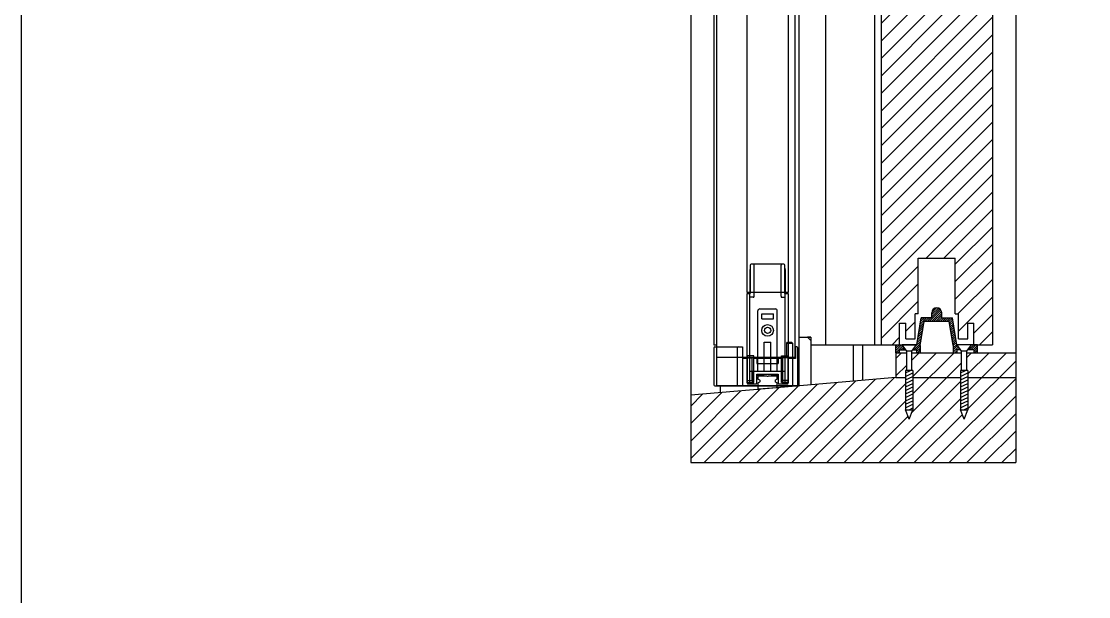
# Model space of a CAD drawing. Header units: inches. Extents: x 1985 to 11287, y 379 to 3234.
# Drawn here: x 7876.57 to 7898.13, y 1869.82 to 1881.45 of the extents above; entities that cross this region are included whole.
import ezdxf

# ---------------------------------------------------------------- set-up
doc = ezdxf.new("R2010")
doc.units = ezdxf.units.IN
doc.header["$MEASUREMENT"] = 0
for name, color, linetype in [('alum. sill 99', 1, 'CONTINUOUS'), ('hardware 99', 94, 'CONTINUOUS'), ('screen 99', 4, 'CONTINUOUS'), ('separation 99', 3, 'CONTINUOUS'), ('wood detail 99', 7, 'CONTINUOUS')]:
    doc.layers.add(name, color=color, linetype=linetype)

msp = doc.modelspace()

# ---------------------------------------------------------------- hatches: boundary and pattern name
at = {"layer": 'alum. sill 99'}
h = msp.add_hatch(dxfattribs=at)
h.set_pattern_fill('ANSI31', color=256, scale=2, style=0)
h.paths.add_polyline_path([(7896.1878, 1881.316919), (7896.1878, 1881.591117), (7894.5628, 1881.591117), (7894.5628, 1882.158081), (7894.5003, 1882.158081), (7893.9378, 1881.91701), (7893.9378, 1881.91256), (7893.9378, 1880.634661), (7893.9378, 1874.913081), (7894.3128, 1874.913081), (7894.3128, 1875.350581), (7894.4378, 1875.350581), (7894.4378, 1875.038081), (7894.6253, 1875.038081), (7894.6253, 1875.538081), (7894.6878, 1875.538081), (7894.6878, 1876.663081), (7895.4378, 1876.663081), (7895.4378, 1875.538081), (7895.5003, 1875.538081), (7895.5003, 1875.038081), (7895.6878, 1875.038081), (7895.6878, 1875.350581), (7895.8128, 1875.350581), (7895.8128, 1874.913081), (7895.8878, 1874.913081), (7896.1878, 1874.913081)])
h.paths.add_polyline_path([(7895.9143, 1881.973881, -0.350781059), (7895.7893, 1882.117009), (7895.7893, 1882.130131), (7895.5628, 1882.130131), (7895.5628, 1881.591117), (7896.1018, 1881.591117), (7896.1018, 1881.817631), (7896.0393, 1881.817631), (7896.0393, 1881.830753, 0.350781059)], flags=17)
h = msp.add_hatch(dxfattribs=at)
h.set_pattern_fill('ANSI31', color=256, scale=2, style=0)
h.paths.add_polyline_path([(7896.65655, 1874.253081), (7895.6928, 1874.253081), (7895.6928, 1873.603081), (7895.6178, 1873.413081), (7895.5428, 1873.603081), (7895.5428, 1874.253081), (7894.5828, 1874.253081), (7894.5828, 1873.603081), (7894.5078, 1873.413081), (7894.4328, 1873.603081), (7894.4328, 1874.253081), (7894.2378, 1874.253081), (7891.594293, 1874.023548), (7890.094549, 1873.893327), (7890.094549, 1872.533081), (7896.65655, 1872.533081)])
h.paths.add_polyline_path([(7894.4553, 1874.753081), (7894.2378, 1874.753081), (7894.2378, 1874.253081), (7894.4328, 1874.253081), (7894.4328, 1874.395581), (7894.4553, 1874.395581)])
h.paths.add_polyline_path([(7895.5653, 1874.753081), (7894.5603, 1874.753081), (7894.5603, 1874.395581), (7894.5828, 1874.395581), (7894.5828, 1874.253081), (7895.5428, 1874.253081), (7895.5428, 1874.395581), (7895.5653, 1874.395581)])
h.paths.add_polyline_path([(7896.65655, 1874.753081), (7895.8878, 1874.753081), (7895.6703, 1874.753081), (7895.6703, 1874.395581), (7895.6928, 1874.395581), (7895.6928, 1874.253081), (7896.65655, 1874.253081)])
at = {"layer": 'hardware 99'}
h = msp.add_hatch(dxfattribs=at)
h.set_pattern_fill('ANSI31', color=256, scale=0.25, style=0)
h.set_pattern_definition([(45, (8238.96797, -16.651113), (-0.0220970869, 0.0220970869), [])])
h.paths.add_polyline_path([(7894.363389, 1874.913081), (7894.2378, 1874.913081), (7894.2378, 1874.753081), (7894.3098, 1874.753081), (7894.3098, 1874.813081), (7894.436918, 1874.813081)])
h.paths.add_polyline_path([(7894.728855, 1874.901454), (7894.808976, 1875.391081), (7895.316625, 1875.391081), (7895.396745, 1874.901454), (7895.396745, 1874.753081), (7895.468745, 1874.753081), (7895.468745, 1874.813081), (7895.546918, 1874.813081), (7895.473389, 1874.913081), (7895.4678, 1874.913081), (7895.3778, 1875.463081), (7895.1628, 1875.463081), (7895.1628, 1875.563081, 1), (7894.9628, 1875.563081), (7894.9628, 1875.463081), (7894.7478, 1875.463081), (7894.6578, 1874.913081), (7894.652212, 1874.913081), (7894.578683, 1874.813081), (7894.656855, 1874.813081), (7894.656855, 1874.753081), (7894.728855, 1874.753081)])
h.paths.add_polyline_path([(7895.8878, 1874.913081), (7895.762212, 1874.913081), (7895.688683, 1874.813081), (7895.8158, 1874.813081), (7895.8158, 1874.753081), (7895.8878, 1874.753081)])

# ---------------------------------------------------------------- linework, layer by layer
for p, q in [((7894.6578, 1874.913081), (7894.7478, 1875.463081)), ((7894.9628, 1875.463081), (7894.7478, 1875.463081)), ((7894.9628, 1875.463081), (7894.9628, 1875.563081)), ((7895.1628, 1875.463081), (7895.1628, 1875.563081)), ((7895.1628, 1875.463081), (7895.3778, 1875.463081)), ((7895.4678, 1874.913081), (7895.3778, 1875.463081)), ((7894.728855, 1874.901454), (7894.808976, 1875.391081)), ((7894.808976, 1875.391081), (7895.316625, 1875.391081)), ((7895.396745, 1874.901454), (7895.316625, 1875.391081)), ((7894.2378, 1874.753081), (7894.2378, 1874.913081)), ((7894.2378, 1874.913081), (7894.6578, 1874.913081)), ((7894.3098, 1874.753081), (7894.3098, 1874.813081)), ((7894.3098, 1874.813081), (7894.436918, 1874.813081)), ((7894.4553, 1874.788081), (7894.363389, 1874.913081)), ((7894.652212, 1874.913081), (7894.363389, 1874.913081)), ((7894.5603, 1874.788081), (7894.652212, 1874.913081)), ((7894.578683, 1874.813081), (7894.656855, 1874.813081)), ((7894.656855, 1874.813081), (7894.656855, 1874.753081)), ((7894.728855, 1874.901454), (7894.728855, 1874.753081)), ((7895.396745, 1874.901454), (7895.396745, 1874.753081)), ((7895.8878, 1874.913081), (7895.4678, 1874.913081)), ((7895.546918, 1874.813081), (7895.468745, 1874.813081)), ((7895.468745, 1874.813081), (7895.468745, 1874.753081)), ((7895.5653, 1874.788081), (7895.473389, 1874.913081)), ((7895.762212, 1874.913081), (7895.473389, 1874.913081)), ((7895.6703, 1874.788081), (7895.762212, 1874.913081)), ((7895.8158, 1874.813081), (7895.688683, 1874.813081)), ((7895.8158, 1874.753081), (7895.8158, 1874.813081)), ((7895.8878, 1874.753081), (7895.8878, 1874.913081)), ((7894.2378, 1874.753081), (7894.3098, 1874.753081)), ((7894.4553, 1874.395581), (7894.4553, 1874.788081)), ((7894.5603, 1874.788081), (7894.4553, 1874.788081)), ((7894.5603, 1874.395581), (7894.5603, 1874.788081)), ((7894.656855, 1874.753081), (7894.728855, 1874.753081)), ((7895.396745, 1874.753081), (7895.468745, 1874.753081)), ((7895.5653, 1874.395581), (7895.5653, 1874.788081)), ((7895.6703, 1874.788081), (7895.5653, 1874.788081)), ((7895.6703, 1874.395581), (7895.6703, 1874.788081)), ((7895.8158, 1874.753081), (7895.8878, 1874.753081)), ((7894.5828, 1874.395581), (7894.4328, 1874.395581)), ((7894.4328, 1874.395581), (7894.4328, 1873.603081)), ((7894.4328, 1874.345158), (7894.534532, 1874.395581)), ((7894.5828, 1874.395581), (7894.5828, 1873.603081)), ((7895.6928, 1874.395581), (7895.5428, 1874.395581)), ((7895.5428, 1874.395581), (7895.5428, 1873.603081)), ((7895.5428, 1874.345158), (7895.644532, 1874.395581)), ((7895.6928, 1874.395581), (7895.6928, 1873.603081)), ((7894.4328, 1874.274742), (7894.5828, 1874.345158)), ((7894.4328, 1874.204325), (7894.5828, 1874.274742)), ((7894.4328, 1874.133909), (7894.5828, 1874.204325)), ((7895.5428, 1874.274742), (7895.6928, 1874.345158)), ((7895.5428, 1874.204325), (7895.6928, 1874.274742)), ((7895.5428, 1874.133909), (7895.6928, 1874.204325)), ((7894.4328, 1874.063493), (7894.5828, 1874.133909)), ((7894.4328, 1873.993076), (7894.5828, 1874.063493)), ((7894.4328, 1873.92266), (7894.5828, 1873.993076)), ((7895.5428, 1874.063493), (7895.6928, 1874.133909)), ((7895.5428, 1873.993076), (7895.6928, 1874.063493)), ((7895.5428, 1873.92266), (7895.6928, 1873.993076)), ((7894.4328, 1873.852244), (7894.5828, 1873.92266)), ((7894.4328, 1873.781827), (7894.5828, 1873.852244)), ((7894.4328, 1873.711411), (7894.5828, 1873.781827)), ((7895.5428, 1873.852244), (7895.6928, 1873.92266)), ((7895.5428, 1873.781827), (7895.6928, 1873.852244)), ((7895.5428, 1873.711411), (7895.6928, 1873.781827)), ((7894.4328, 1873.640995), (7894.5828, 1873.711411)), ((7894.5078, 1873.413081), (7894.4328, 1873.603081)), ((7894.4328, 1873.603081), (7894.5828, 1873.603081)), ((7894.502036, 1873.603081), (7894.5828, 1873.640995)), ((7894.5078, 1873.413081), (7894.5828, 1873.603081)), ((7895.5428, 1873.640995), (7895.6928, 1873.711411)), ((7895.6178, 1873.413081), (7895.5428, 1873.603081)), ((7895.5428, 1873.603081), (7895.6928, 1873.603081)), ((7895.612036, 1873.603081), (7895.6928, 1873.640995)), ((7895.6178, 1873.413081), (7895.6928, 1873.603081))]:
    msp.add_line(p, q, dxfattribs=at)
msp.add_arc((7895.0628, 1875.563081), 0.1, 0, 180, dxfattribs=at)
at = {"layer": 'screen 99'}
for p, q in [((7891.295081, 1876.524711), (7891.295081, 1875.953846)), ((7891.976182, 1876.544396), (7891.314766, 1876.544396)), ((7891.373821, 1875.894791), (7891.373821, 1876.524711)), ((7891.917127, 1875.894791), (7891.917127, 1876.524711)), ((7891.995867, 1875.953846), (7891.995867, 1876.524711)), ((7891.295081, 1876.465656), (7891.287207, 1876.426286)), ((7891.287207, 1876.426286), (7891.287207, 1875.953846)), ((7891.995867, 1876.465656), (7892.003741, 1876.426286)), ((7892.003741, 1876.426286), (7892.003741, 1875.953846)), ((7891.232089, 1875.953846), (7891.295081, 1875.953846)), ((7891.232089, 1874.142826), (7891.232089, 1875.953846)), ((7891.287207, 1874.123529), (7891.287207, 1875.953846)), ((7891.354136, 1875.875106), (7891.287207, 1875.875106)), ((7891.936812, 1875.875106), (7892.003741, 1875.875106)), ((7891.995867, 1875.953846), (7892.058859, 1875.953846)), ((7892.003741, 1874.123529), (7892.003741, 1875.953846)), ((7892.058859, 1875.953846), (7892.058859, 1874.142826)), ((7891.448624, 1874.379046), (7891.448624, 1875.599516)), ((7891.487994, 1875.638886), (7891.802954, 1875.638886)), ((7891.527364, 1875.540461), (7891.763584, 1875.540461)), ((7891.527364, 1875.442036), (7891.527364, 1875.540461)), ((7891.527364, 1875.442036), (7891.763584, 1875.442036)), ((7891.763584, 1875.442036), (7891.763584, 1875.540461)), ((7891.842324, 1874.379046), (7891.842324, 1875.599516)), ((7890.562799, 1874.851486), (7890.562799, 1874.103456)), ((7890.582484, 1874.871171), (7891.141538, 1874.871171)), ((7891.031302, 1874.851486), (7891.031302, 1874.103456)), ((7891.141538, 1874.871171), (7891.141538, 1874.083771)), ((7891.578545, 1874.969596), (7891.712403, 1874.969596)), ((7891.578545, 1874.379046), (7891.578545, 1874.969596)), ((7891.712403, 1874.379046), (7891.712403, 1874.969596)), ((7892.0313, 1874.949911), (7892.050985, 1874.969596)), ((7892.0313, 1874.690069), (7892.0313, 1874.949911)), ((7892.0313, 1874.949911), (7892.14941, 1874.949911)), ((7892.050985, 1874.969596), (7892.129725, 1874.969596)), ((7892.129725, 1874.969596), (7892.14941, 1874.949911)), ((7892.14941, 1874.949911), (7892.14941, 1874.083771)), ((7892.208465, 1874.871171), (7892.208465, 1874.634951)), ((7892.236024, 1874.871171), (7892.208465, 1874.871171)), ((7892.255709, 1874.103456), (7892.255709, 1874.851486)), ((7891.236026, 1874.634951), (7891.141538, 1874.634951)), ((7891.236026, 1874.650699), (7891.334451, 1874.650699)), ((7891.334451, 1874.650699), (7891.365947, 1874.680226)), ((7891.334451, 1874.19007), (7891.334451, 1874.650699)), ((7891.925001, 1874.634951), (7891.365947, 1874.634951)), ((7891.428939, 1874.634951), (7891.428939, 1874.536526)), ((7891.862009, 1874.634951), (7891.862009, 1874.536526)), ((7891.956497, 1874.650699), (7891.925001, 1874.680226)), ((7891.956497, 1874.19007), (7891.956497, 1874.650699)), ((7892.054922, 1874.650699), (7891.956497, 1874.650699)), ((7892.208465, 1874.634951), (7892.054922, 1874.634951)), ((7891.287207, 1874.379046), (7892.003741, 1874.379046)), ((7891.338388, 1874.123141), (7891.338388, 1874.379046)), ((7891.428939, 1874.536526), (7891.862009, 1874.536526)), ((7891.95256, 1874.123141), (7891.95256, 1874.379046)), ((7891.236026, 1874.19007), (7891.334451, 1874.19007)), ((7891.334451, 1874.19007), (7891.365947, 1874.160542)), ((7891.346262, 1874.359361), (7891.346262, 1874.123141)), ((7891.428939, 1874.319991), (7891.862009, 1874.319991)), ((7891.428939, 1874.142826), (7891.428939, 1874.319991)), ((7891.428939, 1874.300306), (7891.566734, 1874.300306)), ((7891.566734, 1874.300306), (7891.566734, 1874.319991)), ((7891.724214, 1874.319991), (7891.724214, 1874.300306)), ((7891.724214, 1874.300306), (7891.862009, 1874.300306)), ((7891.862009, 1874.319991), (7891.862009, 1874.142826)), ((7891.956497, 1874.19007), (7891.925001, 1874.160542)), ((7891.944686, 1874.123141), (7891.944686, 1874.359361)), ((7892.054922, 1874.19007), (7891.956497, 1874.19007)), ((7890.582484, 1874.083771), (7892.236024, 1874.083771)), ((7891.251774, 1874.123141), (7891.338388, 1874.123141)), ((7891.338388, 1874.123141), (7891.251774, 1874.123141)), ((7891.346262, 1874.123141), (7891.409254, 1874.123141)), ((7891.881694, 1874.123141), (7891.944686, 1874.123141)), ((7891.95256, 1874.123141), (7892.039174, 1874.123141)), ((7892.039174, 1874.123141), (7891.95256, 1874.123141))]:
    msp.add_line(p, q, dxfattribs=at)
for points in [[(7890.621854, 1892.983721), (7892.275394, 1892.983721), (7892.275394, 1874.083771), (7890.621854, 1874.083771)], [(7890.621854, 1892.412856), (7892.196654, 1892.412856), (7892.196654, 1874.654636), (7890.621854, 1874.654636)], [(7891.232089, 1891.389236), (7892.058859, 1891.389236), (7892.058859, 1875.973531), (7891.232089, 1875.973531)], [(7891.365947, 1874.690069), (7891.236026, 1874.690069), (7891.236026, 1874.1507), (7891.365947, 1874.1507)], [(7891.925001, 1874.690069), (7892.054922, 1874.690069), (7892.054922, 1874.1507), (7891.925001, 1874.1507)]]:
    msp.add_lwpolyline(points, close=True, dxfattribs=at)
msp.add_lwpolyline([(7891.448624, 1874.137959), (7891.448624, 1874.020779, 0.778866596), (7891.463427, 1874.01704, -0.252367369), (7891.469671, 1874.021146), (7891.820374, 1874.051828, -0.283138371), (7891.827755, 1874.04813, 0.755165754), (7891.842324, 1874.052275), (7891.842324, 1874.137959, 0.284079044), (7891.837971, 1874.145002), (7891.807306, 1874.160334, -0.284079044), (7891.802954, 1874.167377), (7891.802954, 1874.197014, -0.284079044), (7891.807306, 1874.204057), (7891.837971, 1874.219389, 0.284079044), (7891.842324, 1874.226432), (7891.842324, 1874.26881, 0.414213562), (7891.830513, 1874.280621), (7891.663331, 1874.280621, 0.131652498), (7891.659394, 1874.279566), (7891.649411, 1874.273802, -0.267949192), (7891.641537, 1874.273802), (7891.631553, 1874.279566, 0.131652498), (7891.627616, 1874.280621), (7891.460435, 1874.280621, 0.414213562), (7891.448624, 1874.26881), (7891.448624, 1874.226432, 0.284079044), (7891.452976, 1874.219389), (7891.483641, 1874.204057, -0.284079044), (7891.487994, 1874.197014), (7891.487994, 1874.167377, -0.284079044), (7891.483641, 1874.160334), (7891.452976, 1874.145002, 0.284079044)], format="xyb", close=True, dxfattribs=at)
for radius in [0.11811, 0.062992]:
    msp.add_circle((7891.645474, 1875.205816), radius, dxfattribs=at)
for centre, radius, start, end in [((7891.314766, 1876.524711), 0.019685, 90, 180), ((7891.354136, 1876.524711), 0.019685, 0, 90), ((7891.936812, 1876.524711), 0.019685, 90, 180), ((7891.976182, 1876.524711), 0.019685, 0, 90), ((7891.354136, 1875.894791), 0.019685, 270, 0), ((7891.936812, 1875.894791), 0.019685, 180, 270), ((7891.487994, 1875.599516), 0.03937, 90, 180), ((7891.802954, 1875.599516), 0.03937, 0, 90), ((7890.582484, 1874.851486), 0.019685, 90, 180), ((7891.050987, 1874.851486), 0.019685, 90, 180), ((7892.236024, 1874.851486), 0.019685, 0, 90), ((7891.365947, 1874.359361), 0.019685, 90, 180), ((7891.925001, 1874.359361), 0.019685, 0, 90), ((7890.582484, 1874.103456), 0.019685, 180, 270), ((7891.050987, 1874.103456), 0.019685, 180, 270), ((7891.251774, 1874.142826), 0.019685, 180, 270), ((7891.409254, 1874.142826), 0.019685, 270, 0), ((7891.881694, 1874.142826), 0.019685, 180, 270), ((7892.039174, 1874.142826), 0.019685, 270, 0), ((7892.039174, 1874.142826), 0.019685, 270, 0), ((7892.236024, 1874.103456), 0.019685, 270, 0)]:
    msp.add_arc(centre, radius, start, end, dxfattribs=at)
at = {"layer": 'separation 99', "color": 3}
msp.add_lwpolyline([(7876.573778, 1943.239155), (8777.601674, 1943.510023), (8777.601674, 1721.669132), (7876.573778, 1721.398264)], close=True, dxfattribs=at)
at = {"layer": 'wood detail 99'}
for p, q in [((7890.094549, 1896.533461), (7890.094549, 1872.533081)), ((7893.8128, 1874.913081), (7893.8128, 1893.780461)), ((7896.65655, 1884.609554), (7896.65655, 1874.913081)), ((7890.562799, 1882.153631), (7890.562799, 1880.634661)), ((7892.812799, 1882.153631), (7892.812799, 1880.634661)), ((7893.9378, 1882.153631), (7893.9378, 1880.634661)), ((7896.1878, 1882.153631), (7896.1878, 1880.634661)), ((7890.562799, 1881.316919), (7890.562799, 1874.913081)), ((7892.812799, 1881.316919), (7892.812799, 1874.913081)), ((7893.9378, 1881.316919), (7893.9378, 1874.913081)), ((7896.1878, 1881.316919), (7896.1878, 1874.913081)), ((7894.6878, 1875.538081), (7894.6878, 1876.663081)), ((7894.6878, 1876.663081), (7895.4378, 1876.663081)), ((7895.4378, 1875.538081), (7895.4378, 1876.663081)), ((7894.6253, 1875.038081), (7894.6253, 1875.538081)), ((7894.6878, 1875.538081), (7894.6253, 1875.538081)), ((7895.4378, 1875.538081), (7895.5003, 1875.538081)), ((7895.5003, 1875.038081), (7895.5003, 1875.538081)), ((7894.3128, 1875.350581), (7894.4378, 1875.350581)), ((7894.3128, 1874.913081), (7894.3128, 1875.350581)), ((7894.4378, 1875.038081), (7894.4378, 1875.350581)), ((7895.6878, 1875.350581), (7895.8128, 1875.350581)), ((7895.6878, 1875.038081), (7895.6878, 1875.350581)), ((7895.8128, 1874.913081), (7895.8128, 1875.350581)), ((7892.275394, 1875.067081), (7892.517799, 1875.067081)), ((7892.517799, 1875.067081), (7892.455299, 1875.067081)), ((7892.455299, 1875.067081), (7892.517799, 1875.004581)), ((7892.517799, 1875.067081), (7892.517799, 1874.103735)), ((7894.4378, 1875.038081), (7894.6253, 1875.038081)), ((7895.5003, 1875.038081), (7895.6878, 1875.038081)), ((7890.562799, 1874.913081), (7890.621854, 1874.913081)), ((7892.517799, 1874.913081), (7892.812799, 1874.913081)), ((7892.812799, 1874.913081), (7893.9378, 1874.913081)), ((7893.375299, 1874.913081), (7893.375299, 1874.178191)), ((7893.562799, 1874.913081), (7893.562799, 1874.194471)), ((7893.9378, 1874.913081), (7894.3128, 1874.913081)), ((7895.8128, 1874.913081), (7896.1878, 1874.913081)), ((7895.8128, 1874.913081), (7896.1878, 1874.913081)), ((7896.65655, 1874.913081), (7896.65655, 1872.533081)), ((7894.2378, 1874.753081), (7894.4553, 1874.753081)), ((7894.2378, 1874.753081), (7894.2378, 1874.253081)), ((7894.5603, 1874.753081), (7895.5653, 1874.753081)), ((7895.6703, 1874.753081), (7895.8878, 1874.753081)), ((7895.8878, 1874.753081), (7896.65655, 1874.753081)), ((7894.2378, 1874.253081), (7891.594293, 1874.023548)), ((7894.2378, 1874.253081), (7894.4328, 1874.253081)), ((7894.5828, 1874.253081), (7895.5428, 1874.253081)), ((7895.6928, 1874.253081), (7896.65655, 1874.253081)), ((7891.594293, 1874.023548), (7890.094549, 1873.893327)), ((7890.687799, 1874.083771), (7890.687799, 1873.944838)), ((7890.094549, 1872.533081), (7896.65655, 1872.533081))]:
    msp.add_line(p, q, dxfattribs=at)

doc.saveas('drawing.dxf')
